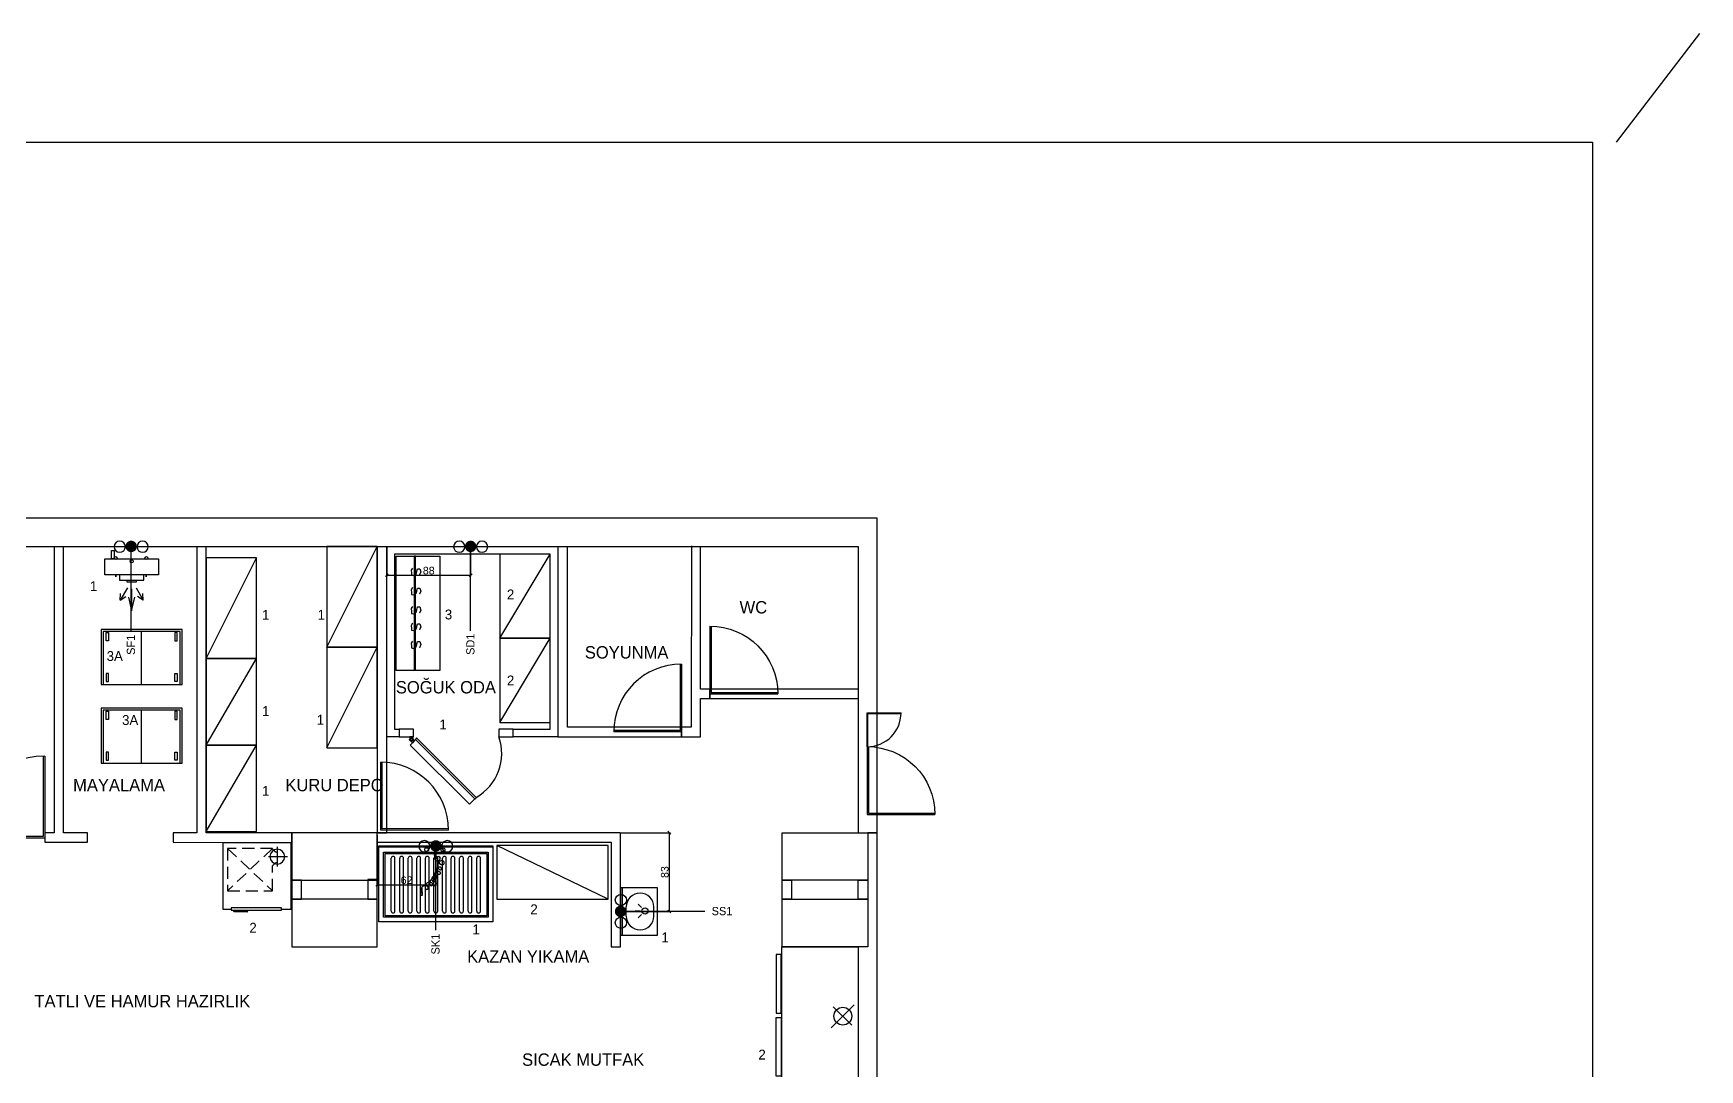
# Model space of a CAD drawing. Header units: millimetres. Extents: x 13502 to 23536, y 11874 to 14203.
# Drawn here: x 21783 to 23536, y 13113 to 14203 of the extents above; entities that cross this region are included whole.
import ezdxf

# ---------------------------------------------------------------- set-up
doc = ezdxf.new("R2010")
doc.units = ezdxf.units.MM
doc.linetypes.add('DASHDOT', pattern=[25.4, 12.7, -6.35, 0, -6.35])
doc.linetypes.add('DASHED', pattern=[19.05, 12.7, -6.35])
for name, color, linetype in [('001 Duvar', 7, 'Continuous'), ('CIHAZ', 2, 'Continuous'), ('S2000-002 Çizgi', 7, 'Continuous'), ('S2000-003 Kapı', 3, 'Continuous'), ('S2000-019 Su Tes İşaretler', 5, 'Continuous'), ('S2000-034 Soğuk Oda', 1, 'Continuous'), ('SIH', 4, 'Continuous'), ('SU', 152, 'Continuous'), ('wall', 4, 'Continuous')]:
    doc.layers.add(name, color=color, linetype=linetype)
doc.styles.get("Standard").update_dxf_attribs({"font": 'arial.ttf'})
doc.styles.add('TAKSİM', font='GOTHIC.TTF', dxfattribs={"height": 20})
doc.dimstyles.new('OLCU50', dxfattribs={"dimtxt": 8, "dimasz": 3, "dimexe": 1.25, "dimexo": 0.625, "dimtad": 1, "dimdec": 0, "dimtxsty": 'Standard', "dimblk": 'OBLIQUE', "dimcen": 2.5, "dimclrd": 256, "dimclre": 251, "dimclrt": 25, "dimadec": 0, "dimazin": 0, "dimtfac": 1, "dimtdec": 0, "dimtmove": 0, "dimatfit": 3, "dimldrblk": 'OBLIQUE', "dimfxl": 1, "dimarcsym": 0})

# ---------------------------------------------------------------- blocks, each defined once
blk = doc.blocks.new('ertye')
at = {"color": 7}
for points in [[(5346.8, 6525.2), (5429.2, 6477.7), (5381.6, 6395.3)], [(5347.8, 6526.9), (5431.8, 6478.4), (5383.3, 6394.3)]]:
    blk.add_lwpolyline(points, dxfattribs=at)
blk.add_arc((5431.8, 6478.4), 97.1, 150, 240, dxfattribs=at)
blk = doc.blocks.new('A$C51AB24CF')
for p, q in [((23.6, 24.5), (16, 11.3)), ((16, 11.3), (16.4, 18.5)), ((28, 23.4), (28, 0)), ((32.7, 24.5), (40.3, 11.3)), ((40.3, 11.3), (39.8, 18.5)), ((16, 11.3), (22, 15.3)), ((24.8, 14.6), (28, 0)), ((28, 0), (31.3, 14.6)), ((40.3, 11.3), (34.3, 15.3))]:
    blk.add_line(p, q)
for points in [[(0, 54.7), (56.3, 54.7), (56.3, 38), (0, 38)], [(6.9, 63.5), (9.5, 63.5), (9.5, 54.7), (6.9, 54.7)], [(11.3, 38), (11.3, 38), (11.3, 35.9), (11.3, 35.9)], [(15.3, 32.4), (41, 32.4), (41, 38), (15.3, 38)], [(43.5, 35.9), (43.5, 35.9), (43.5, 38), (43.5, 38)], [(23.4, 32.4), (32.9, 32.4), (32.9, 30.3), (23.4, 30.3)]]:
    blk.add_lwpolyline(points, close=True)
for centre, radius in [((11.3, 55.6), 1.56), ((28, 52.3), 1.62), ((43.5, 55.6), 1.56)]:
    blk.add_circle(centre, radius)
blk = doc.blocks.new('A$C3D567B93')
at = {"layer": 'S2000-002 Çizgi'}
blk.add_line((42.5, 0), (42.5, 56), dxfattribs=at)
for points in [[(85, 58), (0, 58), (0, 0), (85, 0)], [(83, 56), (2, 56), (2, 0), (83, 0)], [(5, 54.8), (7.6, 54.8), (7.6, 46.2), (5, 46.2)], [(80, 54.8), (77.4, 54.8), (77.4, 46.2), (80, 46.2)], [(5, 3.2), (7.6, 3.2), (7.6, 11.8), (5, 11.8)], [(80, 3.2), (77.4, 3.2), (77.4, 11.8), (80, 11.8)]]:
    blk.add_lwpolyline(points, close=True, dxfattribs=at)
blk = doc.blocks.new('A$C022B2E79')
at = {"layer": 'S2000-003 Kapı', "linetype": 'ByBlock'}
for points in [[(2.9, 69.6, 0.617768), (3.4, 69.9), (3.5, 71), (0.3, 71), (0.4, 69.9, 0.617768), (0.9, 69.6, -0.364026)], [(1.8, 69.8, -0.39805), (1.9, 69.8), (5.2, 66.8), (3, 64.6), (0, 67.8, -0.39805), (0, 68)], [(0.6, 66.6), (0.4, 69.9, 0.617768), (0.9, 69.6, -0.364026), (2.9, 69.6, 0.617768), (3.4, 69.9), (3.3, 66.6, -0.39805), (3.2, 66.5), (0.7, 66.5, -0.39805)], [(68.5, 5.7, 0.491935), (69.9, 7.1), (7.7, 69.3, 0.499706), (6.3, 67.9)]]:
    blk.add_lwpolyline(points, format="xyb", close=True, dxfattribs=at)
blk.add_lwpolyline([(62.9, 0), (68.5, 5.7), (6.3, 67.9), (0.6, 62.2), (62.9, 0)], dxfattribs=at)
blk.add_circle((1.9, 67.9), 1, dxfattribs=at)
blk.add_circle((1.9, 67.9), 1, dxfattribs=at)
blk.add_arc((43.5, 53.5), 53.4, 299.6259, 19.0898, dxfattribs=at)
blk = doc.blocks.new('A$C7BE05278')
at = {"layer": 'S2000-002 Çizgi'}
h = blk.add_hatch(color=256, dxfattribs=at)
h.paths.add_polyline_path([(4.7, 9.9, -0.025454), (4.8, 10.4, 0.278063), (0.8, 7.5), (1.2, 7.3, -0.265675)])
h.paths.add_polyline_path([(5.4, 10.4, 0.028094), (4.8, 10.4, 0.025454), (4.7, 9.9, -0.030609), (5.2, 9.9, -0.027259)])
h.paths.add_polyline_path([(5.4, 10.4, 0.027259), (5.2, 9.9, -0.171751), (7.9, 9), (7.9, 9), (7.9, 9, -1.347305), (5.2, 7.1, -0.147228), (5.2, 9.9, 0.030609), (4.7, 9.9, 0.138731), (4.7, 7, 1.347306), (8.2, 9.4, 0.162476)])
h.paths.add_polyline_path([(12.5, 12.7), (12.7, 13.1, 0.483116), (4.8, 10.4, -0.028094), (5.4, 10.4, -0.470681)])
for p, q in [((14.4, 47.6), (14.3, 41.7)), ((14.4, 47.6), (14.3, 41.7)), ((14.3, 41.7), (15.9, 41.7)), ((14.3, 41.7), (15.9, 41.7)), ((16, 47.6), (14.4, 47.6)), ((16, 47.6), (14.4, 47.6)), ((15.1, 47.6), (15, 38.9)), ((15.9, 41.7), (16, 47.6)), ((15.9, 41.7), (16, 47.6)), ((0.5, 7.3), (0, 0)), ((0.5, 7.3), (0, 0)), ((0, 0), (1.9, 0)), ((1.5, 7.3), (0.5, 7.3)), ((1.5, 7.3), (0.5, 7.3)), ((1.9, 0), (1.5, 7.3)), ((1.9, 0), (1.5, 7.3))]:
    blk.add_line(p, q, dxfattribs=at)
for centre in [(6.3, 47.8), (23.5, 47.6)]:
    blk.add_circle(centre, 1.99, dxfattribs=at)
for centre, radius, start, end in [((17.8, 38.9), 2.86, 179.43, 359.43), ((19.1, 38.9), 1.6, 359.43, 179.43), ((25.1, 38.8), 7.64, 179.43, 242.0346), ((23.5, 30.9), 5.53, 105.7663, 225.7833), ((22.6, 34), 2.23, 242.0346, 105.7663), ((15.6, 16.7), 3.77, 86.0156, 220.6772), ((18.1, 21.1), 3.83, 52.4089, 229.1112), ((16.5, 19.2), 1.37, 229.1112, 116.3243), ((20, 25.6), 3.8, 74.9498, 261.6763), ((19.6, 23.1), 1.26, 261.6763, 52.4089), ((20.6, 27.9), 1.41, 225.7833, 74.9498), ((4.8, 5.6), 4.31, 51.245, 156.7533), ((9.4, 8.6), 4.83, 57.0103, 197.5795), ((6.4, 7.6), 1.7, 197.5795, 51.245), ((14.4, 12.6), 4.98, 103.1199, 200.7743), ((11.2, 11.3), 1.54, 200.7743, 57.0103), ((13.7, 15.7), 1.76, 236.8088, 103.1199)]:
    blk.add_arc(centre, radius, start, end, dxfattribs=at)
blk.add_solid([(15.9, 41.7), (14.3, 41.7), (16, 47.6), (14.4, 47.6)], dxfattribs=at)
blk = doc.blocks.new('A$C41F730AB')
at = {"layer": 'S2000-002 Çizgi', "color": 254}
for p, q in [((13, 11.5), (13, 67)), ((17, 11.5), (17, 67)), ((22, 11.5), (22, 67)), ((26, 11.5), (26, 67)), ((31, 11.5), (31, 67)), ((35, 11.5), (35, 67)), ((40, 11.5), (40, 67)), ((44, 11.5), (44, 67)), ((49, 11.5), (49, 67)), ((53, 11.5), (53, 67)), ((58, 11.5), (58, 67)), ((62, 11.5), (62, 67)), ((67, 11.5), (67, 67)), ((71, 11.5), (71, 67)), ((76, 11.5), (76, 67)), ((80, 11.5), (80, 67)), ((85, 11.5), (85, 67)), ((89, 11.5), (89, 67)), ((94, 11.5), (94, 67)), ((98, 11.5), (98, 67)), ((103, 11.5), (103, 67)), ((107, 11.5), (107, 67))]:
    blk.add_line(p, q, dxfattribs=at)
at = {"layer": 'S2000-002 Çizgi'}
for points in [[(0, 80), (120, 80), (120, 0), (0, 0)], [(0, 80), (120, 80), (120, 78.5), (0, 78.5)], [(5, 73.5), (115, 73.5), (115, 5), (5, 5)], [(6.5, 72), (113.5, 72), (113.5, 6.5), (6.5, 6.5)]]:
    blk.add_lwpolyline(points, close=True, dxfattribs=at)
at = {"layer": 'S2000-002 Çizgi', "color": 254}
for centre, start, end in [((15, 67), 0, 180), ((24, 67), 0, 180), ((33, 67), 0, 180), ((42, 67), 0, 180), ((51, 67), 0, 180), ((60, 67), 0, 180), ((69, 67), 0, 180), ((78, 67), 0, 180), ((87, 67), 0, 180), ((96, 67), 0, 180), ((105, 67), 0, 180), ((15, 11.5), 180, 0), ((24, 11.5), 180, 0), ((33, 11.5), 180, 0), ((42, 11.5), 180, 0), ((51, 11.5), 180, 0), ((60, 11.5), 180, 0), ((69, 11.5), 180, 0), ((78, 11.5), 180, 0), ((87, 11.5), 180, 0), ((96, 11.5), 180, 0), ((105, 11.5), 180, 0)]:
    blk.add_arc(centre, 2, start, end, dxfattribs=at)
blk = doc.blocks.new('A$C51EF2225')
at = {"layer": 'S2000-002 Çizgi'}
for name, p in [('A$C41F730AB', (0, 0)), ('A$C7BE05278', (44, 28.3))]:
    blk.add_blockref(name, p, dxfattribs=at)
blk = doc.blocks.new('A$C5B5611F4')
at = {"layer": 'CIHAZ', "color": 1}
for p, q in [((24.1, 58.2), (4, 58.2)), ((14.7, 68.5), (14.7, 47.9))]:
    blk.add_line(p, q, dxfattribs=at)
at = {"layer": 'CIHAZ', "color": 5, "linetype": 'DASHED'}
for p, q in [((19.8, 66.7), (67, 22.3)), ((67, 66.7), (19.8, 22.3))]:
    blk.add_line(p, q, dxfattribs=at)
at = {"layer": 'CIHAZ', "color": 5}
for points in [[(63.2, 1.8), (10.4, 1.8), (10.4, 4.3), (63.2, 4.3)], [(61.2, 1.8), (48.6, 1.8), (45.6, 0), (59.6, 0)]]:
    blk.add_lwpolyline(points, close=True, dxfattribs=at)
at = {"layer": 'CIHAZ', "color": 1}
blk.add_circle((14.7, 58.2), 7.76, dxfattribs=at)
at = {"layer": 'S2000-002 Çizgi', "linetype": 'DASHED'}
for p, q in [((19.8, 66.7), (67, 66.7)), ((67, 66.7), (67, 22.3)), ((19.8, 22.3), (19.8, 48.1)), ((67, 22.3), (19.8, 22.3))]:
    blk.add_line(p, q, dxfattribs=at)
at = {"layer": 'S2000-002 Çizgi'}
blk.add_lwpolyline([(10.4, 2.8), (0, 2.8), (0, 72.8), (72, 72.8), (72, 2.8), (63.2, 2.8)], dxfattribs=at)
at = {"layer": 'S2000-002 Çizgi', "linetype": 'DASHED'}
for centre, radius, start, end in [((11.6, 71.2), 9.4, 291.2079, 330.9566), ((11, 43), 10.2, 29.6907, 66.7752)]:
    blk.add_arc(centre, radius, start, end, dxfattribs=at)
blk = doc.blocks.new('A$C23AD12AD')
at = {"layer": 'S2000-002 Çizgi'}
for p, q in [((0, 39), (50, 39)), ((0, 37), (50, 37)), ((21.9, 17), (18.3, 20.5)), ((20.1, 33), (29.9, 33)), ((25.5, 18.5), (25.5, 23.5)), ((29.2, 17), (32.7, 20.5)), ((0, 0), (50, 0)), ((20.1, 4), (29.9, 4))]:
    blk.add_line(p, q, dxfattribs=at)
blk.add_lwpolyline([(0, 0), (50, 0), (50, 39), (0, 39)], close=True, dxfattribs=at)
blk.add_circle((25.5, 13.3), 3.19, dxfattribs=at)
for centre, start, end in [((20.1, 18.5), 90, 270), ((29.9, 18.5), 270, 90)]:
    blk.add_arc(centre, 14.5, start, end, dxfattribs=at)
blk = doc.blocks.new('A$C52B82AD5')
at = {"layer": 'CIHAZ', "color": 5}
for p, q in [((60.9, 82), (85.1, 57.9)), ((82.4, 79.4), (63, 59.9))]:
    blk.add_line(p, q, dxfattribs=at)
for points in [[(8, 5), (8, 0), (69.7, 0), (69.7, 5)], [(136, 5), (136, 0), (74.3, 0), (74.3, 5)]]:
    blk.add_lwpolyline(points, close=True, dxfattribs=at)
blk.add_circle((73, 70), 9.38, dxfattribs=at)
at = {"layer": 'S2000-002 Çizgi'}
blk.add_lwpolyline([(144, 86), (144, 6), (0, 6), (0, 86)], close=True, dxfattribs=at)
blk = doc.blocks.new('A$C7E7D3E18')
at = {"layer": 'SIH', "linetype": 'Continuous', "const_width": 6}
blk.add_lwpolyline([(3, 6, 1), (9, 6, 1)], format="xyb", close=True, dxfattribs=at)
blk = doc.blocks.new('A$C6E87713E')
at = {"layer": 'S2000-019 Su Tes İşaretler'}
for centre in [(5.9, 6.3), (29.9, 6.3)]:
    blk.add_circle(centre, 5.89, dxfattribs=at)
blk.add_blockref('A$C7E7D3E18', (11.9, 0))
blk = doc.blocks.new('_Oblique')
at = {"color": 0, "linetype": 'ByBlock', "lineweight": -2}
blk.add_line((-0.5, -0.5), (0.5, 0.5), dxfattribs=at)
blk = doc.blocks.new('*D50')
at = {"color": 251, "lineweight": -2, "transparency": 16777216}
for p, q in [((22154.8, 13662.6), (22154.8, 13631.8)), ((22243, 13662.6), (22243, 13631.8))]:
    blk.add_line(p, q, dxfattribs=at)
at = {"lineweight": -2, "transparency": 16777216}
blk.add_line((22154.8, 13633), (22243, 13633), dxfattribs=at)
at = {"layer": 'Defpoints', "color": 0, "transparency": 16777216}
for p in [(22154.8, 13663.2), (22243, 13663.2), (22243, 13633)]:
    blk.add_point(p, dxfattribs=at)
at = {"lineweight": -2, "transparency": 16777216, "xscale": 3, "yscale": 3, "zscale": 3, "rotation": 180}
blk.add_blockref('_Oblique', (22154.8, 13633), dxfattribs=at)
at = {"lineweight": -2, "transparency": 16777216, "xscale": 3, "yscale": 3, "zscale": 3}
blk.add_blockref('_Oblique', (22243, 13633), dxfattribs=at)
at = {"color": 25, "transparency": 16777216, "insert": (22198.9, 13637.7), "char_height": 8, "attachment_point": 5}
blk.add_mtext('88', dxfattribs=at)
blk = doc.blocks.new('*D51')
at = {"color": 251, "lineweight": -2, "transparency": 16777216}
for p, q in [((22144.8, 13351.6), (22144.8, 13306.2)), ((22206.4, 13347.5), (22206.4, 13306.2))]:
    blk.add_line(p, q, dxfattribs=at)
at = {"lineweight": -2, "transparency": 16777216}
blk.add_line((22144.8, 13307.4), (22206.4, 13307.4), dxfattribs=at)
at = {"layer": 'Defpoints', "color": 0, "transparency": 16777216}
for p in [(22144.8, 13352.2), (22206.4, 13348.2), (22206.4, 13307.4)]:
    blk.add_point(p, dxfattribs=at)
at = {"lineweight": -2, "transparency": 16777216, "xscale": 3, "yscale": 3, "zscale": 3, "rotation": 180}
blk.add_blockref('_Oblique', (22144.8, 13307.4), dxfattribs=at)
at = {"lineweight": -2, "transparency": 16777216, "xscale": 3, "yscale": 3, "zscale": 3}
blk.add_blockref('_Oblique', (22206.4, 13307.4), dxfattribs=at)
at = {"color": 25, "transparency": 16777216, "insert": (22175.6, 13312.1), "char_height": 8, "attachment_point": 5}
blk.add_mtext('62', dxfattribs=at)
blk = doc.blocks.new('*D52')
at = {"color": 251, "lineweight": -2, "transparency": 16777216}
for p, q in [((22401.3, 13362.1), (22453.2, 13362.1)), ((22401.3, 13279.2), (22453.2, 13279.2))]:
    blk.add_line(p, q, dxfattribs=at)
at = {"lineweight": -2, "transparency": 16777216}
blk.add_line((22451.9, 13362.1), (22451.9, 13279.2), dxfattribs=at)
at = {"layer": 'Defpoints', "color": 0, "transparency": 16777216}
for p in [(22400.7, 13362.1), (22400.7, 13279.2), (22451.9, 13279.2)]:
    blk.add_point(p, dxfattribs=at)
at = {"lineweight": -2, "transparency": 16777216, "xscale": 3, "yscale": 3, "zscale": 3}
for p, rotation in [((22451.9, 13362.1), 90), ((22451.9, 13279.2), 270)]:
    blk.add_blockref('_Oblique', p, dxfattribs=dict(at, rotation=rotation))
at = {"color": 25, "transparency": 16777216, "insert": (22447.2, 13320.7), "char_height": 8, "attachment_point": 5, "rotation": 90}
blk.add_mtext('83', dxfattribs=at)

msp = doc.modelspace()

# ---------------------------------------------------------------- linework, layer by layer
for p, q in [((23448.3, 14088.3), (23535.9, 14202.9)), ((22091.8, 13557.2), (22144.8, 13663.2)), ((21964.8, 13545.2), (22017.8, 13651.2)), ((22273.7, 13566.6), (22326.7, 13655.2)), ((22091.8, 13451.2), (22144.8, 13557.2)), ((22273.7, 13477.9), (22326.7, 13566.6)), ((21964.8, 13454.2), (22017.8, 13545.2)), ((21964.8, 13363.2), (22017.8, 13454.2)), ((22387.6, 13292.3), (22270.4, 13348.5))]:
    msp.add_line(p, q)
for points in [[(23423.3, 12013.3), (20663.3, 12013.3), (20663.3, 14088.3), (23423.3, 14088.3)], [(20713.2, 13645.4), (20713.2, 13535.4), (20743.1, 13535.4), (20743.1, 13615.5), (20889.2, 13615.5), (20889.2, 13663.2), (22650.6, 13663.2), (22650.6, 13362.1), (22670.7, 13362.1), (22670.7, 13693.1), (20859.1, 13693.1), (20859.1, 13645.4)], [(22144.8, 13557.2), (22144.8, 13663.2), (22091.8, 13663.2), (22091.8, 13557.2)], [(22017.8, 13545.2), (22017.8, 13651.2), (21964.8, 13651.2), (21964.8, 13545.2)], [(22210.4, 13532.6), (22164.7, 13532.6), (22164.7, 13653), (22210.4, 13653)], [(22184.9, 13653), (22183.7, 13653), (22183.7, 13533), (22184.9, 13533)], [(22326.7, 13566.6), (22326.7, 13655.2), (22273.7, 13655.2), (22273.7, 13566.6)], [(22144.8, 13451.2), (22144.8, 13557.2), (22091.8, 13557.2), (22091.8, 13451.2)], [(22326.7, 13477.9), (22326.7, 13566.6), (22273.7, 13566.6), (22273.7, 13477.9)], [(22017.8, 13454.2), (22017.8, 13545.2), (21964.8, 13545.2), (21964.8, 13454.2)], [(22017.8, 13363.2), (22017.8, 13454.2), (21964.8, 13454.2), (21964.8, 13363.2)], [(22660.8, 13362.1), (22660.8, 13242.2), (22650.6, 13242.2), (22651.3, 12662.3), (22610.2, 12662.3), (22611.2, 12611.8), (21464.9, 12612.3), (21464.9, 12661.8), (21415.1, 12662.3), (21415.6, 12612.3), (20928.6, 12611.8), (20929, 12662.3), (20899.2, 12662.3), (20899.2, 12682.2), (20758.1, 12682.2), (20758.1, 12792.2), (20713.2, 12792.2), (20713.2, 12582.2), (22670.7, 12582.2), (22670.7, 13362.1)], [(22054.9, 13312.1), (22144.8, 13312.1), (22144.8, 13362.1), (22054.9, 13362.1)], [(22570.7, 13362.1), (22660.8, 13362.1), (22660.8, 13312.1), (22570.7, 13312.1)], [(22387.6, 13348.5), (22270.4, 13348.5), (22270.4, 13292.3), (22387.6, 13292.3)], [(22064.9, 13312.1), (22054.7, 13312.1), (22054.7, 13292.2), (22064.9, 13292.2)], [(22134.9, 13292.2), (22144.8, 13292.2), (22144.8, 13312.7), (22134.9, 13312.7)], [(22570.7, 13312.1), (22580.6, 13312.1), (22580.6, 13292.2), (22570.7, 13292.2)], [(22650.6, 13312.1), (22660.8, 13312.1), (22660.8, 13292.2), (22650.6, 13292.2)], [(22054.7, 13242.2), (22144.8, 13242.2), (22144.8, 13292.2), (22054.7, 13292.2)], [(22570.7, 13292.2), (22660.8, 13292.2), (22660.8, 13242.2), (22570.7, 13242.2)]]:
    msp.add_lwpolyline(points, close=True)
for points in [[(21804.9, 13663.2), (21804.9, 13362.1), (21794.9, 13362.1), (21794.9, 13352.2), (21839.8, 13352.2), (21839.8, 13362.1), (21814.8, 13362.1), (21814.8, 13663.2)], [(21954.9, 13663.2), (21954.9, 13362.1), (21929.9, 13362.1), (21929.9, 13352.2), (22054.7, 13351.5), (22054.7, 13362.1), (21964.9, 13362.1), (21964.9, 13663.2)], [(22144.8, 13663.2), (22144.8, 13362.1), (22154.8, 13362.1), (22154.8, 13663.2)], [(22334.7, 13663.2), (22334.7, 13463.1), (22464.9, 13463.1), (22464.9, 13473.1), (22344.7, 13473.1), (22344.7, 13663.2)], [(22475.3, 13663.7), (22474.8, 13473.1), (22464.9, 13473.1), (22464.9, 13463.1), (22484.8, 13463.1), (22484.8, 13503.2), (22494.7, 13503.2), (22494.7, 13513.1), (22484.8, 13513.1), (22484.8, 13663.2)], [(22181.7, 13640.3), (22180.3, 13638.1), (22180.9, 13634.9), (22180.9, 13633.1), (22183, 13632.5), (22185.6, 13634.5), (22186.2, 13636.7), (22186.2, 13637.2), (22187.2, 13639.8), (22189.5, 13639.8), (22190.7, 13636.6), (22189.3, 13633.3), (22189.3, 13633.3)], [(22181.7, 13620), (22180.3, 13617.7), (22180.9, 13614.6), (22180.9, 13612.7), (22183, 13612.2), (22185.6, 13614.2), (22186.2, 13616.3), (22186.2, 13616.9), (22187.2, 13619.4), (22189.5, 13619.4), (22190.7, 13616.2), (22189.3, 13613), (22189.3, 13613)], [(22181.7, 13600.1), (22180.3, 13597.8), (22180.9, 13594.7), (22180.9, 13592.8), (22183, 13592.2), (22185.6, 13594.2), (22186.2, 13596.4), (22186.2, 13597), (22187.2, 13599.5), (22189.5, 13599.5), (22190.7, 13596.3), (22189.3, 13593), (22189.3, 13593)], [(22181.7, 13582.4), (22180.3, 13580.2), (22180.9, 13577), (22180.9, 13575.2), (22183, 13574.6), (22185.6, 13576.6), (22186.2, 13578.8), (22186.2, 13579.3), (22187.2, 13581.9), (22189.5, 13581.9), (22190.7, 13578.7), (22189.3, 13575.4), (22189.3, 13575.4)], [(22181.7, 13563.7), (22180.3, 13561.4), (22180.9, 13558.3), (22180.9, 13556.4), (22183, 13555.9), (22185.6, 13557.9), (22186.2, 13560), (22186.2, 13560.6), (22187.2, 13563.1), (22189.5, 13563.1), (22190.7, 13559.9), (22189.3, 13556.7), (22189.3, 13556.7)], [(22650.6, 13513.1), (22494.7, 13513.1), (22494.7, 13503.2), (22650.6, 13503.2)], [(22144.8, 13359.4), (22144.8, 13352.2), (22390.8, 13352.2), (22390.8, 13242.2), (22400.7, 13242.2), (22400.7, 13362.1), (22144.8, 13362.1)]]:
    msp.add_lwpolyline(points)
at = {"layer": 'S2000-034 Soğuk Oda'}
for points in [[(22167.8, 13463.1), (22154.8, 13463.1), (22154.8, 13663.2), (22334.7, 13663.2), (22334.7, 13463.1), (22287.8, 13463.1), (22287.8, 13471.1), (22326.7, 13471.1), (22326.7, 13655.2), (22162.8, 13655.2), (22162.8, 13471.1), (22167.8, 13471.1)], [(22182.8, 13471.1), (22167.8, 13471.1), (22167.8, 13463.1), (22182.8, 13463.1)], [(22287.8, 13471.1), (22272.8, 13471.1), (22272.8, 13463.1), (22287.8, 13463.1)]]:
    msp.add_lwpolyline(points, close=True, dxfattribs=at)
at = {"layer": 'SU'}
for p, q in [((21885.9, 13574.5), (21885.9, 13663.2)), ((22243, 13574.5), (22243, 13663.2)), ((22206.4, 13259.4), (22206.4, 13348.2)), ((22489.4, 13279.2), (22400.7, 13279.2))]:
    msp.add_line(p, q, dxfattribs=at)

# ---------------------------------------------------------------- block references
msp.add_blockref('A$C51AB24CF', (21858.3, 13595.3))
for p, xscale, yscale, zscale, rotation in [((28612.6, 14584.4), -0.7347644900141954, 0.7347644900141953, 0.7347644900141953, 59.99987102736778), ((16346.9, 14544.5), 0.7347644900141954, 0.7347644900141954, 0.7347644900141954, 300.0001289726322), ((25719, 12950), 0.3673822450070977, 0.3673822450070977, 0.3673822450070977, 120.0001289726322), ((14393.7, 14658.5), 0.8888888888888887, 0.8888888888888887, 0.8888888888888887, 300.0001289726322), ((23224.7, 19482.8), 0.7347644900141954, 0.7347644900141954, 0.7347644900141954, 210.0001289726322), ((28778, 14457.6), -0.7347644900141954, 0.7347644900141953, 0.7347644900141953, 59.99987102736778)]:
    msp.add_blockref('ertye', p, dxfattribs=dict(xscale=xscale, yscale=yscale, zscale=zscale, rotation=rotation))
at = {"layer": '001 Duvar'}
msp.add_blockref('A$C022B2E79', (22178.8, 13392.1), dxfattribs=at)
at = {"layer": 'S2000-002 Çizgi'}
for name, p in [('A$C3D567B93', (21854.4, 13517.8)), ('A$C3D567B93', (21854.4, 13435.1)), ('A$C51EF2225', (22146.4, 13268.2))]:
    msp.add_blockref(name, p, dxfattribs=at)
at = {"layer": 'S2000-002 Çizgi', "xscale": -1}
msp.add_blockref('A$C5B5611F4', (22054.3, 13278.7), dxfattribs=at)
at = {"layer": 'S2000-002 Çizgi'}
for name, p, rotation in [('A$C23AD12AD', (22439.7, 13254.2), 90), ('A$C52B82AD5', (22564.5, 13242.1), 270)]:
    msp.add_blockref(name, p, dxfattribs=dict(at, rotation=rotation))
at = {"layer": 'wall', "color": 0, "linetype": 'DASHDOT', "xscale": -1, "rotation": 180}
for p in [(21868, 13669.2), (22225.1, 13669.2), (22188.4, 13354.2)]:
    msp.add_blockref('A$C6E87713E', p, dxfattribs=at)
at = {"layer": 'wall', "color": 0, "linetype": 'DASHDOT', "rotation": 270}
msp.add_blockref('A$C6E87713E', (22394.7, 13297.2), dxfattribs=at)

# ---------------------------------------------------------------- texts
at = {"style": 'TAKSİM'}
for s, height, p in [('1', 10.4, (21842.4, 13616.2)), ('2', 10.4, (22281.1, 13607.5)), ('WC', 13, (22525.9, 13592.7)), ('1', 10.4, (22023.6, 13586.1)), ('1', 10.4, (22082, 13586.1)), ('3', 10.4, (22215.8, 13586.4)), ('3A', 10.4, (21860.1, 13542.7)), ('SOYUNMA', 13, (22363.1, 13545.3)), ('SOĞUK ODA', 13, (22164.3, 13508.6)), ('2', 10.4, (22281.1, 13517)), ('3A', 10.4, (21876.3, 13475.4)), ('1', 10.4, (22023.6, 13484.9)), ('1', 10.4, (22081.1, 13475.7)), ('1', 10.4, (22210.1, 13470.7)), ('MAYALAMA ', 13, (21824.8, 13405.7)), ('1', 10.4, (22023.6, 13400.9)), ('KURU DEPO', 13, (22048.1, 13405.7)), ('2', 10.4, (22305.8, 13276.3)), ('2', 10.4, (22010.2, 13256.9)), ('1', 10.4, (22244.9, 13255.2)), ('1', 10.4, (22443.7, 13246.8)), ('KAZAN YIKAMA', 13, (22239.3, 13225.5)), ('TATLI VE HAMUR HAZIRLIK', 13, (21784.1, 13178.4)), ('SICAK MUTFAK', 13, (22297.1, 13116.9)), ('2', 10.4, (22545.7, 13123.5))]:
    msp.add_text(s, height=height, dxfattribs=at).set_placement(p)
at = {"layer": 'SU', "style": 'TAKSİM'}
for s, p in [('SF1', (21889.9, 13549.1)), ('SD1', (22247, 13549.1)), ('SK1', (22210.3, 13234))]:
    msp.add_text(s, height=8.64, rotation=90, dxfattribs=at).set_placement(p)
msp.add_text('SS1', height=8.64, dxfattribs=at).set_placement((22496.5, 13275.3))

# ---------------------------------------------------------------- dimensions: what is measured, and where the dimension line sits
for base, p1, p2, picture, middle in [((22243, 13633), (22154.8, 13663.2), (22243, 13663.2), '*D50', (22198.9, 13637.7)), ((22206.4, 13307.4), (22144.8, 13352.2), (22206.4, 13348.2), '*D51', (22175.6, 13312.1))]:
    dim = msp.add_linear_dim(base=base, p1=p1, p2=p2, dimstyle='OLCU50')
    dim.commit()
    dim.dimension.update_dxf_attribs({"geometry": picture, "text_midpoint": middle})
dim = msp.add_linear_dim(base=(22451.9, 13279.2), p1=(22400.7, 13362.1), p2=(22400.7, 13279.2), angle=90, dimstyle='OLCU50')
dim.commit()
dim.dimension.update_dxf_attribs({"geometry": '*D52', "text_midpoint": (22447.2, 13320.7)})

doc.saveas('drawing.dxf')
